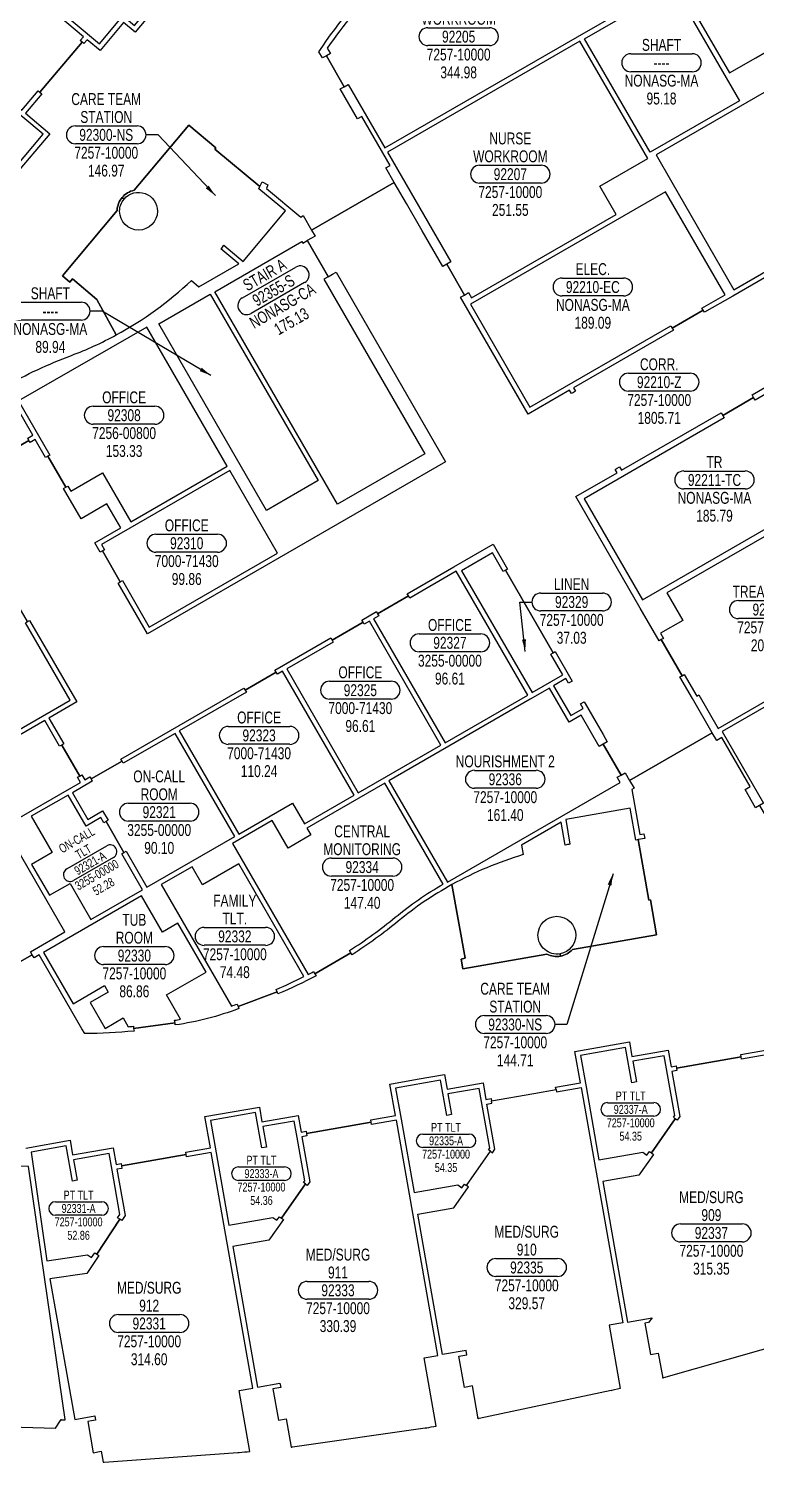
# Model space of a CAD drawing. Extents: x -1771 to 1587, y 4913 to 7321.
# Drawn here: x -1034 to -301, y 4913 to 6356 of the extents above; entities that cross this region are included whole.
import ezdxf
from ezdxf.enums import TextEntityAlignment as Align

# ---------------------------------------------------------------- set-up
doc = ezdxf.new("R2010")
doc.units = 0
doc.header["$LTSCALE"] = 48
doc.header["$MEASUREMENT"] = 0
doc.layers.get('0').update_dxf_attribs({"linetype": 'CONTINUOUS'})
for name, color, linetype in [('AREA', 3, 'CONTINUOUS'), ('AREA2', 1, 'CONTINUOUS'), ('COSTC', 6, 'CONTINUOUS'), ('PLINE2', 5, 'CONTINUOUS'), ('ROOMNA', 4, 'CONTINUOUS'), ('ROOMNO', 4, 'CONTINUOUS'), ('ROOMOV', 4, 'CONTINUOUS')]:
    doc.layers.add(name, color=color, linetype=linetype)
doc.dimstyles.get("Standard").update_dxf_attribs({"dimtxt": 0.18, "dimasz": 12, "dimexe": 0.18, "dimexo": 0.0625, "dimgap": 0.09, "dimtad": 0, "dimtih": 1, "dimtoh": 1, "dimdec": 4, "dimzin": 0, "dimtxsty": 'STANDARD', "dimcen": 0.09, "dimazin": 3, "dimtfac": 1, "dimtdec": 4, "dimtofl": 0, "dimtmove": 0, "dimatfit": 3, "dimtolj": 1, "dimtzin": 0})

# ---------------------------------------------------------------- blocks, each defined once
blk = doc.blocks.new('ROOM')
at = {"layer": 'ROOMOV'}
for p, q in [((-31, 9), (31, 9)), ((31, -9), (-31, -9))]:
    blk.add_line(p, q, dxfattribs=at)
for centre, start, end in [((-31, 0), 90, 270), ((31, 0), 270, 90)]:
    blk.add_arc(centre, 9.04, start, end, dxfattribs=at)
at = {"width": 0.75, "flags": 1}
for tag, p in [('FLFIN', (-60, -36)), ('ICRA', (60, -36)), ('FLCOND', (-60, -60)), ('FLTYPE', (-60, -48)), ('USER1', (60, -48)), ('USER2', (60, -60)), ('WLFIN', (-60, -72)), ('SITE', (-24, -72)), ('UCODE', (24, -72)), ('USER3', (60, -72)), ('WLTYPE', (-60, -84)), ('BLDG', (-24, -84)), ('UDESC', (24, -84)), ('USER4', (60, -84)), ('WLCOND', (-60, -96)), ('FLR', (-24, -96)), ('FCODE', (24, -96)), ('USER5', (60, -96)), ('CLFIN', (-60, -108)), ('COSTCD', (-24, -108)), ('FDESC', (24, -108)), ('USER6', (60, -108)), ('CLCOND', (-60, -132)), ('CLTYPE', (-60, -120)), ('DEPTD', (-24, -120)), ('RDES', (-24, -132)), ('CONTACT', (24, -132)), ('DIVISION', (24, -120)), ('USER7', (60, -120)), ('USER8', (60, -132)), ('CLHT', (-60, -144)), ('CHDATE', (-24, -144)), ('OCCUP', (24, -144)), ('BLOCK', (60, -144)), ('BASE', (-60, -156)), ('CBACK', (-24, -156)), ('PRCONTACT', (24, -156)), ('BLOCK2', (60, -156))]:
    blk.add_attdef(tag, text='', height=6, dxfattribs=at).set_placement(p, align=Align.MIDDLE_CENTER)
at = {"layer": 'AREA', "width": 0.75}
blk.add_attdef('AREA', text='', height=12, dxfattribs=at).set_placement((0, -36), align=Align.MIDDLE_CENTER)
at = {"layer": 'AREA2', "width": 0.75}
blk.add_attdef('AREA2', text='', height=12, dxfattribs=at).set_placement((0, -36), align=Align.MIDDLE_CENTER)
at = {"layer": 'COSTC', "width": 0.75}
blk.add_attdef('COSTC', text='', height=12, dxfattribs=at).set_placement((0, -18), align=Align.MIDDLE_CENTER)
at = {"layer": 'ROOMNA', "width": 0.75}
for tag, p in [('RMNAA', (0, 54)), ('RMNAB', (0, 36)), ('RMNAC', (0, 18))]:
    blk.add_attdef(tag, text='', height=12, dxfattribs=at).set_placement(p, align=Align.MIDDLE_CENTER)
at = {"layer": 'ROOMNO', "width": 0.75}
blk.add_attdef('RMNU', text='', height=12, dxfattribs=at).set_placement((0, 0), align=Align.MIDDLE_CENTER)

msp = doc.modelspace()

# ---------------------------------------------------------------- linework, layer by layer
at = {"layer": 'PLINE2', "color": 6}
for points in [[(-459, 6530.7), (-481.1, 6518), (-488.6, 6531), (-492.9, 6528.5), (-494.1, 6530.6), (-525.3, 6512.6), (-524.1, 6510.5), (-579.5, 6478.5, 0.001285), (-581.7, 6477.2), (-563.7, 6446.1), (-596.5, 6427), (-613.7, 6456.7, 0.089791), (-733.1, 6336.7), (-730, 6331.3), (-734, 6329), (-716, 6297.8), (-712, 6300.1), (-675.1, 6236.1), (-481.4, 6347.9), (-385.4, 6403.3)], [(-945.5, 6047.8, 0.06519), (-869.8, 6102.7), (-862.2, 6096.3), (-822.2, 6119.3), (-840.1, 6134.4, 0.003386), (-837.1, 6138.1), (-817.7, 6121.9), (-775, 6172.9), (-801.8, 6195), (-800.8, 6197.3), (-846.3, 6235), (-845.2, 6236.4), (-872.4, 6259.2), (-927.5, 6193.5, 0.166496), (-939.5, 6186.3), (-937.5, 6184.7, -0.698859), (-904, 6172.4, -1), (-942, 6172.4, -0.177261), (-937.5, 6184.7), (-939.5, 6186.3, 0.166496), (-944.5, 6173.3), (-999.6, 6107.5), (-992, 6101.1), (-989.4, 6104.2), (-964.9, 6083.6)], [(-44.7, 5697.3), (-45.9, 5699.4), (-0.3, 5725.8), (-3.3, 5731), (-1.2, 5732.2), (-19.2, 5763.4), (-21.3, 5762.2), (-28.8, 5775.2), (-120.4, 5722.3), (-142.2, 5760.1), (-335.7, 5648.4), (-294.1, 5576.3), (-298.1, 5574), (-274.1, 5532.5), (-270.1, 5534.8), (-264.9, 5525.7, 0.090757), (-99.6, 5569.9), (-115.8, 5597.9), (-65.2, 5627.1), (-91.7, 5673), (-82.3, 5678.4), (-81.1, 5676.3)], [(-675.2, 5596.5), (-753.7, 5551.2), (-749.7, 5544.3), (-772.6, 5531.1), (-788.6, 5558.8), (-828.4, 5535.8), (-752.2, 5403.9, 0.003035), (-746.9, 5406.7), (-745.7, 5404.6), (-709.4, 5425.8), (-710.6, 5428, 0.028742), (-664.7, 5461.4, -0.039793), (-616.5, 5494.9)], [(-535.9, 5524.5, 0.053716), (-607.7, 5494.3), (-594.5, 5420.1), (-598.4, 5419.4), (-596.7, 5409.5), (-512.1, 5424.4, 0.165787), (-498.4, 5422.3), (-498.8, 5424.7, -0.466308), (-521.1, 5443.4, -1), (-483.1, 5443.4, -0.36397), (-498.8, 5424.7), (-498.4, 5422.3, 0.165787), (-486.3, 5429), (-401.7, 5443.9), (-407.8, 5478.9), (-409.4, 5478.6), (-420.2, 5539.6), (-422.6, 5539.2), (-428.2, 5571.3), (-493.2, 5559.9), (-488.9, 5535, 0.00339), (-493.7, 5534.2), (-497.7, 5557.3), (-537.7, 5534.2), (-535.9, 5524.5)], [(-822.1, 5515.2), (-858.5, 5494.2), (-869, 5512.4), (-900.1, 5494.4), (-829.5, 5372.1, 0.003067), (-823.8, 5374), (-822.9, 5371.7), (-783.6, 5386.5), (-784.5, 5388.8, 0.01555), (-756.6, 5401.7)], [(-883.4, 5455.6), (-898.9, 5446.6), (-919.9, 5483), (-989.2, 5443), (-1018.7, 5426), (-988.9, 5374.4), (-957.3, 5392.7), (-953.5, 5386.1), (-971.7, 5375.6), (-956.7, 5349.6), (-938.5, 5360.1), (-933.4, 5351.2, 0.002608), (-928.2, 5351.7), (-927.9, 5349.3), (-886.3, 5355.3), (-886.7, 5357.7, 0.003036), (-880.8, 5358.9), (-894.9, 5383.3), (-854.9, 5406.3)], [(-663.6, 5257.2), (-688.6, 5252.8), (-689, 5255.2), (-754, 5243.7), (-753.6, 5241.3), (-758.7, 5240.4), (-750.7, 5195.1), (-753.2, 5191.5), (-755.1, 5192.9), (-779.2, 5158.5), (-777.2, 5157.1), (-791.8, 5136.2), (-828.1, 5129.8), (-803.2, 4988.2), (-780.7, 4992.2), (-779.9, 4988), (-787.8, 4986.6), (-782.2, 4955.1), (-774.4, 4956.5), (-769.3, 4928, 0.000053), (-768.7, 4928), (-768.8, 4928.2), (-768.2, 4928.3), (-768.2, 4928.3), (-634.6, 4947.2), (-634.6, 4947.2), (-633.9, 4947.3), (-633.8, 4947.1, 0.000058), (-633.2, 4947.2), (-633.2, 4947.4, 0.000878), (-623.6, 4949), (-635.7, 5017.8), (-621.8, 5020.2)], [(-849.8, 5224.5), (-874.7, 5220.1), (-875.1, 5222.5), (-940.1, 5211), (-939.7, 5208.6), (-944.8, 5207.7), (-936.6, 5161.1), (-939.9, 5156), (-941.9, 5157.4), (-965, 5122.3), (-963, 5121), (-974.9, 5102.8), (-974.9, 5102.9), (-1012.4, 5097.4), (-987.1, 4955.8), (-966.9, 4959.4), (-966.2, 4955.2), (-970.3, 4954.4), (-974, 4953.8), (-968.5, 4922.3), (-960.6, 4923.7), (-958.6, 4912.6), (-957.7, 4912.7), (-957.7, 4912.7), (-823, 4922.4), (-823, 4922.4), (-822.4, 4922.5), (-822.4, 4922.3, 0.000058), (-821.7, 4922.4), (-821.8, 4922.5, 0.000967), (-811, 4923.6), (-821.8, 4984.9), (-808, 4987.4)]]:
    msp.add_lwpolyline(points, format="xyb", close=True, dxfattribs=at)
for points in [[(-1057.7, 5996, -0.037179), (-990.5, 6027.2, 0.034173), (-945.5, 6047.8), (-964.9, 6083.6), (-989.4, 6104.2), (-992, 6101.1), (-999.6, 6107.5), (-944.5, 6173.3, -0.166496), (-939.5, 6186.3, -0.166496), (-927.5, 6193.5), (-872.4, 6259.2), (-845.2, 6236.4), (-846.3, 6235), (-800.8, 6197.3), (-798.7, 6201.9), (-792.8, 6198.9), (-794.4, 6195.2), (-759.7, 6166.5), (-757.2, 6168), (-748.8, 6153.4), (-665.7, 6201.4), (-674.1, 6216), (-669.7, 6218.5), (-698.2, 6267.9), (-702.6, 6265.3), (-720, 6295.5), (-716, 6297.8), (-734, 6329), (-738, 6326.7), (-741.6, 6332.9, -0.115525), (-582, 6482.7)], [(-298.1, 5574), (-302.1, 5571.7), (-312.7, 5590.1), (-307.5, 5593.1), (-336, 5642.4), (-341.2, 5639.4), (-345.7, 5647.2), (-428.9, 5599.2), (-424.4, 5591.4), (-426.6, 5590.1), (-418.6, 5544.8), (-414.6, 5545.5), (-413.7, 5540.6), (-420.2, 5539.6), (-409.4, 5478.6), (-407.8, 5478.9), (-401.7, 5443.9), (-486.3, 5429, -0.165787), (-498.4, 5422.3, -0.165787), (-512.1, 5424.4), (-596.7, 5409.5), (-598.4, 5419.4), (-594.5, 5420.1), (-607.7, 5494.3, 0.044974), (-661.7, 5457.6, -0.028849), (-708.2, 5423.7), (-709.4, 5425.8), (-745.7, 5404.6), (-744.4, 5402.5, -0.021262), (-782.7, 5384.2), (-783.6, 5386.5), (-822.9, 5371.7), (-822.1, 5369.5, -0.054383), (-886, 5353), (-886.3, 5355.3), (-927.9, 5349.3), (-927.5, 5346.9, -0.024878), (-977.1, 5344.3), (-979.9, 5349.2), (-1022.9, 5423.5), (-1028.1, 5420.5), (-1029.9, 5423.7), (-1061.1, 5405.7)], [(-291.4, 5322.8), (-316.3, 5318.4), (-316.7, 5320.8), (-381.7, 5309.4), (-381.3, 5307), (-386.4, 5306.1), (-378.4, 5260.7), (-380.9, 5257.2), (-382.9, 5258.6), (-406.9, 5224.1), (-404.9, 5222.7), (-419.5, 5201.8), (-455.8, 5195.4), (-430.9, 5053.9), (-406.3, 5058.2), (-409.8, 5053.3), (-413.5, 5052.6), (-407.9, 5021.1), (-400, 5022.5), (-395.6, 4997.5), (-395.6, 4997.5, 0.00005), (-395.1, 4997.7), (-395.1, 4997.8), (-394.5, 4998), (-264.7, 5034.9)]]:
    msp.add_lwpolyline(points, format="xyb", dxfattribs=at)
for points in [[(-979.5, 6463.3), (-1008.3, 6429.1), (-1013.4, 6428.6), (-1013, 6424.3), (-1015.4, 6424.1), (-1011.7, 6382.2), (-1009.3, 6382.4), (-1009.1, 6380.2), (-962.3, 6340.9), (-941.7, 6365.4), (-957.8, 6378.9), (-954.7, 6382.7), (-927.1, 6359.5), (-897.7, 6394.6), (-907.8, 6403.1), (-907.8, 6403.1)], [(-474.2, 6346), (-384.3, 6398), (-318.3, 6283.7), (-408.3, 6231.8)], [(-479, 6343.7), (-672.6, 6231.9), (-608.9, 6121.5), (-612.9, 6119.2), (-594.9, 6088), (-590.9, 6090.4), (-587.9, 6085.2), (-442.4, 6169.1), (-458.9, 6197.7), (-410.7, 6225.5)], [(-132.9, 6203.7), (-127.7, 6206.7), (-206, 6342.4), (-284.6, 6297), (-284.7, 6297.1), (-402.3, 6229.2), (-386.3, 6201.5), (-323.9, 6093.4), (-174.4, 6179.7), (-173.2, 6177.6), (-131.7, 6201.6)], [(-1101, 6318.6), (-1129.7, 6284.4), (-1134.8, 6283.9), (-1134.4, 6279.5), (-1136.8, 6279.3), (-1133.2, 6237.5), (-1130.8, 6237.7), (-1130.6, 6235.4), (-1096.8, 6207.1), (-1083.8, 6196.2), (-1063.2, 6220.7), (-1079.3, 6234.2), (-1076.2, 6237.9), (-1048.6, 6214.8), (-1019.1, 6249.9)], [(-392.8, 6192), (-589.1, 6078.7), (-529.2, 5975), (-387.3, 6056.9), (-386, 6054.8), (-354.9, 6072.8), (-356.1, 6074.9), (-332.9, 6088.3)], [(-846.3, 6091.4), (-758.6, 6142), (-757.6, 6140.3), (-753.2, 6142.8), (-732.2, 6106.4), (-736.6, 6103.9), (-635.1, 5928.1), (-722.8, 5877.5)], [(-902.5, 6058.9), (-850.8, 6088.8), (-742.4, 5901.1), (-794.2, 5871.2)], [(-914.8, 6055.8), (-1043.7, 5981.4), (-1012.2, 5926.9), (-1014.3, 5925.7), (-996.3, 5894.5), (-994.2, 5895.7), (-991.2, 5890.4), (-959.1, 5909), (-930.6, 5859.7), (-833.8, 5915.6)], [(-219.5, 5894.4), (-278.3, 5996.2), (-302.5, 5982.2), (-304.1, 5984.8), (-335.2, 5966.8), (-333.7, 5964.2), (-474.7, 5882.8), (-415.9, 5781)], [(-831.3, 5911.3), (-960.2, 5836.8), (-957.2, 5831.6), (-959.4, 5830.4), (-941.4, 5799.3), (-939.2, 5800.5), (-912.2, 5753.7), (-783.3, 5828.1)], [(-185.6, 5835.4), (-200.6, 5861.4), (-250.9, 5832.4), (-266.8, 5860), (-391.4, 5788.1), (-375.4, 5760.4), (-397.9, 5747.4), (-394.9, 5742.2), (-397, 5741), (-376, 5704.6), (-373.9, 5705.8), (-361.4, 5684.2), (-359.4, 5685.4), (-339.9, 5651.6), (-144.6, 5764.3)], [(-553.8, 5810.8), (-556, 5809.6), (-566.8, 5828.3), (-597.9, 5810.3), (-527.1, 5687.7), (-496, 5705.7), (-508, 5726.4), (-505.8, 5727.7)], [(-603.4, 5809.9), (-650.1, 5782.9), (-651.3, 5785), (-682.5, 5767), (-681.3, 5764.9), (-686.5, 5761.9), (-614.5, 5637.2), (-531.4, 5685.2)], [(-1036.8, 5758), (-1034.7, 5759.2), (-1052.7, 5790.4), (-1054.8, 5789.2), (-1057.8, 5794.4), (-1158.5, 5736.2), (-1092.5, 5621.9), (-991.8, 5680)], [(-690.7, 5759.5), (-695.9, 5756.5), (-697.1, 5758.6), (-728.3, 5740.6), (-727.1, 5738.5), (-773.9, 5711.5), (-701.9, 5586.8), (-618.7, 5634.8)], [(-778.1, 5709.1), (-783.3, 5706.1), (-784.5, 5708.2), (-815.7, 5690.2), (-814.4, 5688.1), (-882, 5649.1), (-822, 5545.1), (-768.1, 5576.2), (-756.1, 5555.5), (-706.1, 5584.4)], [(-455.4, 5635.9), (-459.4, 5633.5), (-477.5, 5664.9), (-489.8, 5657.8), (-509.6, 5692.1), (-528.9, 5681), (-671, 5599), (-612.1, 5496.9), (-438.4, 5597.2), (-441.4, 5602.4), (-437.4, 5604.7)], [(-886.2, 5646.6), (-938.3, 5616.5), (-939.5, 5618.7), (-970.7, 5600.7), (-969.5, 5598.5), (-989.6, 5586.9), (-974, 5559.9), (-959.1, 5568.5), (-953.6, 5559.1), (-955.7, 5557.8), (-937.7, 5526.7), (-935.6, 5527.9), (-914.7, 5491.6), (-826.2, 5542.7)], [(-939.8, 5525.4), (-937.7, 5526.7), (-955.7, 5557.8), (-957.8, 5556.6), (-960.8, 5561.8), (-975.8, 5553.2), (-993.9, 5584.5), (-1030.9, 5563.1), (-1009.9, 5526.7), (-1030.7, 5514.7), (-1012.7, 5483.6), (-991.9, 5495.6), (-970.9, 5459.2), (-918.9, 5489.2)], [(-394.1, 5321.9), (-425.6, 5316.4), (-422, 5295.7), (-426.8, 5294.9), (-433, 5330.3), (-478.2, 5322.4), (-472.7, 5290.8), (-459.7, 5217.1), (-415.6, 5224.9), (-411.4, 5221.9), (-408.9, 5225.5), (-406.9, 5224.1), (-382.9, 5258.6), (-384.9, 5260), (-383.5, 5261.9)], [(-569, 5225.8), (-571, 5227.2), (-569.7, 5229.1), (-580.3, 5289.1), (-611.8, 5283.6), (-608.1, 5262.9), (-612.9, 5262), (-619.2, 5297.5), (-664.4, 5289.5), (-658.8, 5258), (-645.8, 5184.3), (-601.8, 5192.1), (-597.6, 5189.1), (-595.1, 5192.7), (-593.1, 5191.3)], [(-572.5, 5273.2), (-567.4, 5274.1), (-567.8, 5276.5), (-525.4, 5284), (-502.9, 5288), (-502.5, 5285.6), (-477.5, 5290), (-435.7, 5053), (-449.5, 5050.6), (-438.3, 4987), (-446.8, 4985), (-446.8, 4984.8), (-447.4, 4984.7), (-447.5, 4984.9), (-580.1, 4956.8), (-580.9, 4956.6), (-580.8, 4956.5), (-581.3, 4956.4), (-587.1, 4989.5), (-595, 4988.1), (-600.6, 5019.6), (-592.7, 5021), (-593.4, 5025.2), (-617, 5021.1), (-642, 5162.6), (-605.7, 5169), (-591.1, 5189.9), (-593.1, 5191.3), (-569, 5225.8), (-567, 5224.4), (-564.5, 5227.9)], [(-763.5, 5239.6), (-766.4, 5256.3), (-797.9, 5250.8), (-794.3, 5230.1), (-799.1, 5229.2), (-805.3, 5264.7), (-850.5, 5256.7), (-832, 5151.5), (-787.9, 5159.2), (-783.7, 5156.3), (-781.2, 5159.9), (-779.2, 5158.5), (-755.1, 5192.9), (-757.1, 5194.3), (-755.8, 5196.2)], [(-949.6, 5206.9), (-952.5, 5223.6), (-988.5, 5217.3), (-984.8, 5196.6), (-989.6, 5195.8), (-995.9, 5231.2), (-1031, 5225), (-1015.1, 5115.4), (-974.3, 5121.4), (-974.3, 5121.4), (-970.3, 5118.7), (-967.1, 5123.6), (-965, 5122.3), (-941.9, 5157.4), (-944, 5158.7), (-941.7, 5162.1), (-949.6, 5206.9)], [(-1017.2, 5096.7), (-1033.8, 5210.6), (-1075.3, 5211.8), (-1075.2, 5214.2), (-1117.2, 5215.4), (-1117.2, 5212.9), (-1123.7, 5213.1), (-1130.6, 5180.3), (-1176.1, 4960.8), (-1172.4, 4960.7), (-1172.4, 4960.8), (-1172.1, 4960.8), (-1171.6, 4959.9), (-1167.1, 4951.7), (-1006.4, 4946.9), (-1001.5, 4954.7), (-1000.9, 4955.6), (-1000.8, 4955.6), (-1000.5, 4955.6), (-1000.5, 4955.5), (-996.9, 4955.4), (-996.9, 4955.7)]]:
    msp.add_lwpolyline(points, close=True, dxfattribs=at)
for points in [[(-285.3, 6454), (-319.9, 6434), (-320.6, 6435.2), (-379.9, 6400.9), (-328.3, 6311.6), (-301.9, 6326.9), (-291.6, 6332.8)], [(-1224.8, 6428.9), (-1040.5, 6274.2), (-1024.1, 6293.7), (-1022.2, 6292.2), (-979.8, 6342.7), (-981.7, 6344.3), (-978.5, 6348.1), (-1013.8, 6377.8)], [(-893.9, 6391.5), (-926.5, 6352.7), (-938, 6362.3), (-961.7, 6334.1), (-974.7, 6345), (-977.9, 6341.2), (-979.8, 6342.7), (-1022.2, 6292.2), (-1020.4, 6290.6), (-1036.7, 6271.1), (-1012.2, 6250.5), (-1048, 6207.9)], [(-172, 6175.4), (-325.1, 6087), (-353.6, 6070.6), (-354.9, 6072.8), (-386, 6054.8), (-384.8, 6052.6), (-485.2, 5994.6), (-483.2, 5991.1), (-485.3, 5989.9), (-487.5, 5988.7), (-489.5, 5992.2), (-531, 5968.2), (-598.9, 6085.7), (-594.9, 6088), (-612.9, 6119.2), (-616.9, 6116.9), (-637.5, 6152.6), (-653.5, 6180.3), (-665.7, 6201.4), (-748.8, 6153.4), (-745.3, 6147.4), (-748.9, 6145.3), (-753.2, 6142.8), (-732.2, 6106.4), (-727.9, 6108.9), (-724.3, 6111), (-614.2, 5920.2), (-914, 5747), (-943.5, 5798), (-941.4, 5799.3), (-959.4, 5830.4), (-961.5, 5829.2), (-966.9, 5838.6), (-940.9, 5853.6), (-954.9, 5877.8), (-980.8, 5862.8), (-998.5, 5893.3), (-996.3, 5894.5), (-1014.3, 5925.7), (-1016.5, 5924.5), (-1026.9, 5942.6), (-1032.1, 5939.6), (-1033.3, 5941.7), (-1069.7, 5920.7)], [(-1069.7, 5920.7), (-1033.3, 5941.7), (-1034.5, 5943.8), (-1029.3, 5946.8), (-1055.3, 5991.8)], [(-1034.7, 5759.2), (-1032.6, 5760.4), (-985.2, 5678.3), (-1013.1, 5662.1), (-998.1, 5636.1), (-1000.2, 5634.9), (-982.2, 5603.7), (-980.1, 5605), (-977.1, 5599.8), (-971.9, 5602.8), (-970.7, 5600.7), (-939.5, 5618.7), (-940.8, 5620.8), (-816.9, 5692.3), (-815.7, 5690.2), (-784.5, 5708.2), (-785.7, 5710.3), (-729.5, 5742.7), (-728.3, 5740.6), (-697.1, 5758.6), (-698.3, 5760.7), (-683.7, 5769.2), (-682.5, 5767), (-651.3, 5785), (-652.6, 5787.2), (-605.8, 5814.2), (-566.2, 5837), (-551.7, 5812), (-553.8, 5810.8), (-505.8, 5727.7), (-503.7, 5728.9), (-486.6, 5699.2), (-490.3, 5697.1), (-493, 5701.8), (-505.4, 5694.6), (-488, 5664.5), (-475.6, 5671.7), (-478.3, 5676.3), (-474.6, 5678.4), (-473.6, 5676.7), (-462.6, 5657.7), (-455.6, 5645.6), (-451.4, 5638.2), (-455.4, 5635.9), (-437.4, 5604.7), (-433.4, 5607), (-428.9, 5599.2), (-345.7, 5647.2), (-365.7, 5681.7), (-378.2, 5703.4), (-376, 5704.6), (-397, 5741), (-399.2, 5739.8), (-418.2, 5772.7), (-483, 5885), (-441.5, 5909), (-443.5, 5912.5), (-441.3, 5913.7), (-439.2, 5914.9), (-437.2, 5911.5), (-336.8, 5969.5), (-335.2, 5966.8), (-304.1, 5984.8), (-305.6, 5987.5), (-276, 6004.5)], [(-1061.1, 5405.7), (-1029.9, 5423.7), (-1031.7, 5426.8), (-997.1, 5446.8), (-1058.3, 5552.9), (-981.3, 5597.3), (-984.3, 5602.5), (-982.2, 5603.7), (-1000.2, 5634.9), (-1002.4, 5633.7), (-1017.3, 5659.7), (-1090.1, 5617.7)], [(-1036.5, 5229), (-991.9, 5236.9), (-989.3, 5222.1), (-948.6, 5229.3), (-945.6, 5212.5), (-940.5, 5213.4), (-940.1, 5211), (-875.1, 5222.5), (-875.5, 5224.9), (-850.6, 5229.3), (-856.2, 5260.7), (-801.4, 5270.3), (-798.8, 5255.6), (-762.5, 5262), (-759.5, 5245.2), (-754.4, 5246.1), (-754, 5243.7), (-689, 5255.2), (-689.4, 5257.6), (-664.5, 5262), (-670, 5293.5), (-642.6, 5298.3), (-615.2, 5303.1), (-612.6, 5288.4), (-576.3, 5294.8), (-573.4, 5278), (-568.3, 5278.9), (-567.8, 5276.5), (-525.4, 5284), (-502.9, 5288), (-503.3, 5290.4), (-478.3, 5294.8), (-483.9, 5326.3), (-429.1, 5336), (-426.5, 5321.2), (-390.2, 5327.6), (-387.2, 5310.9), (-382.1, 5311.8), (-381.7, 5309.4), (-316.7, 5320.8), (-317.1, 5323.2), (-292.3, 5327.6)]]:
    msp.add_lwpolyline(points, dxfattribs=at)

# ---------------------------------------------------------------- block references
at = {"layer": 'ROOMNO'}
ref = msp.add_blockref('ROOM', (-600.9, 6348.2), dxfattribs=at)
ref.add_attrib('RMNU', '92205', dxfattribs={"height": 12, "width": 0.75}).set_placement((-600.9, 6348.2), align=Align.MIDDLE_CENTER)
ref.add_attrib('RMNAB', 'PROVIDER', dxfattribs={"layer": 'ROOMNA', "height": 12, "width": 0.75}).set_placement((-600.9, 6384.2), align=Align.MIDDLE_CENTER)
ref.add_attrib('RMNAC', 'WORKROOM', dxfattribs={"layer": 'ROOMNA', "height": 12, "width": 0.75}).set_placement((-600.9, 6366.2), align=Align.MIDDLE_CENTER)
ref.add_attrib('COSTC', '7257-10000', dxfattribs={"layer": 'COSTC', "height": 12, "width": 0.75}).set_placement((-600.9, 6330.2), align=Align.MIDDLE_CENTER)
ref.add_attrib('AREA2', '344.98', dxfattribs={"layer": 'AREA2', "height": 12, "width": 0.75}).set_placement((-600.9, 6312.2), align=Align.MIDDLE_CENTER)
ref = msp.add_blockref('ROOM', (-396.8, 6321.9), dxfattribs=at)
ref.add_attrib('RMNU', '----', dxfattribs={"height": 12, "width": 0.75}).set_placement((-396.8, 6321.9), align=Align.MIDDLE_CENTER)
ref.add_attrib('RMNAC', 'SHAFT', dxfattribs={"layer": 'ROOMNA', "height": 12, "width": 0.75}).set_placement((-396.8, 6339.9), align=Align.MIDDLE_CENTER)
ref.add_attrib('COSTC', 'NONASG-MA', dxfattribs={"layer": 'COSTC', "height": 12, "width": 0.75}).set_placement((-396.8, 6303.9), align=Align.MIDDLE_CENTER)
ref.add_attrib('AREA2', '95.18', dxfattribs={"layer": 'AREA2', "height": 12, "width": 0.75}).set_placement((-396.8, 6285.9), align=Align.MIDDLE_CENTER)
ref = msp.add_blockref('ROOM', (-955.5, 6249.3), dxfattribs=at)
ref.add_attrib('RMNU', '92300-NS', dxfattribs={"height": 12, "width": 0.75}).set_placement((-955.5, 6249.3), align=Align.MIDDLE_CENTER)
ref.add_attrib('RMNAB', 'CARE TEAM', dxfattribs={"layer": 'ROOMNA', "height": 12, "width": 0.75}).set_placement((-955.5, 6285.3), align=Align.MIDDLE_CENTER)
ref.add_attrib('RMNAC', 'STATION', dxfattribs={"layer": 'ROOMNA', "height": 12, "width": 0.75}).set_placement((-955.5, 6267.3), align=Align.MIDDLE_CENTER)
ref.add_attrib('COSTC', '7257-10000', dxfattribs={"layer": 'COSTC', "height": 12, "width": 0.75}).set_placement((-955.5, 6231.3), align=Align.MIDDLE_CENTER)
ref.add_attrib('AREA2', '146.97', dxfattribs={"layer": 'AREA2', "height": 12, "width": 0.75}).set_placement((-955.5, 6213.3), align=Align.MIDDLE_CENTER)
ref = msp.add_blockref('ROOM', (-548.9, 6209.7), dxfattribs=at)
ref.add_attrib('RMNU', '92207', dxfattribs={"height": 12, "width": 0.75}).set_placement((-548.9, 6209.7), align=Align.MIDDLE_CENTER)
ref.add_attrib('RMNAB', 'NURSE', dxfattribs={"layer": 'ROOMNA', "height": 12, "width": 0.75}).set_placement((-548.9, 6245.7), align=Align.MIDDLE_CENTER)
ref.add_attrib('RMNAC', 'WORKROOM', dxfattribs={"layer": 'ROOMNA', "height": 12, "width": 0.75}).set_placement((-548.9, 6227.7), align=Align.MIDDLE_CENTER)
ref.add_attrib('COSTC', '7257-10000', dxfattribs={"layer": 'COSTC', "height": 12, "width": 0.75}).set_placement((-548.9, 6191.7), align=Align.MIDDLE_CENTER)
ref.add_attrib('AREA2', '251.55', dxfattribs={"layer": 'AREA2', "height": 12, "width": 0.75}).set_placement((-548.9, 6173.7), align=Align.MIDDLE_CENTER)
ref = msp.add_blockref('ROOM', (-787.2, 6092.8), dxfattribs=dict(at, rotation=30))
ref.add_attrib('RMNU', '92355-S', dxfattribs={"height": 12, "rotation": 30, "width": 0.75}).set_placement((-787.2, 6092.8), align=Align.MIDDLE_CENTER)
ref.add_attrib('RMNAC', 'STAIR A', dxfattribs={"layer": 'ROOMNA', "height": 12, "rotation": 30, "width": 0.75}).set_placement((-796.2, 6108.4), align=Align.MIDDLE_CENTER)
ref.add_attrib('COSTC', 'NONASG-CA', dxfattribs={"layer": 'COSTC', "height": 12, "rotation": 30, "width": 0.75}).set_placement((-778.2, 6077.2), align=Align.MIDDLE_CENTER)
ref.add_attrib('AREA2', '175.13', dxfattribs={"layer": 'AREA2', "height": 12, "rotation": 30, "width": 0.75}).set_placement((-769.2, 6061.6), align=Align.MIDDLE_CENTER)
ref = msp.add_blockref('ROOM', (-465.9, 6096.1), dxfattribs=at)
ref.add_attrib('RMNU', '92210-EC', dxfattribs={"height": 12, "width": 0.75}).set_placement((-465.9, 6096.1), align=Align.MIDDLE_CENTER)
ref.add_attrib('RMNAC', 'ELEC.', dxfattribs={"layer": 'ROOMNA', "height": 12, "width": 0.75}).set_placement((-465.9, 6114.1), align=Align.MIDDLE_CENTER)
ref.add_attrib('COSTC', 'NONASG-MA', dxfattribs={"layer": 'COSTC', "height": 12, "width": 0.75}).set_placement((-465.9, 6078.1), align=Align.MIDDLE_CENTER)
ref.add_attrib('AREA2', '189.09', dxfattribs={"layer": 'AREA2', "height": 12, "width": 0.75}).set_placement((-465.9, 6060.1), align=Align.MIDDLE_CENTER)
ref = msp.add_blockref('ROOM', (-1011.7, 6071.8), dxfattribs=at)
ref.add_attrib('RMNU', '----', dxfattribs={"height": 12, "width": 0.75}).set_placement((-1011.7, 6071.8), align=Align.MIDDLE_CENTER)
ref.add_attrib('RMNAC', 'SHAFT', dxfattribs={"layer": 'ROOMNA', "height": 12, "width": 0.75}).set_placement((-1011.7, 6089.8), align=Align.MIDDLE_CENTER)
ref.add_attrib('COSTC', 'NONASG-MA', dxfattribs={"layer": 'COSTC', "height": 12, "width": 0.75}).set_placement((-1011.7, 6053.8), align=Align.MIDDLE_CENTER)
ref.add_attrib('AREA2', '89.94', dxfattribs={"layer": 'AREA2', "height": 12, "width": 0.75}).set_placement((-1011.7, 6035.8), align=Align.MIDDLE_CENTER)
ref = msp.add_blockref('ROOM', (-399.1, 6000.3), dxfattribs=at)
ref.add_attrib('RMNU', '92210-Z', dxfattribs={"height": 12, "width": 0.75}).set_placement((-399.1, 6000.3), align=Align.MIDDLE_CENTER)
ref.add_attrib('RMNAC', 'CORR.', dxfattribs={"layer": 'ROOMNA', "height": 12, "width": 0.75}).set_placement((-399.1, 6018.3), align=Align.MIDDLE_CENTER)
ref.add_attrib('COSTC', '7257-10000', dxfattribs={"layer": 'COSTC', "height": 12, "width": 0.75}).set_placement((-399.1, 5982.3), align=Align.MIDDLE_CENTER)
ref.add_attrib('AREA2', '1805.71', dxfattribs={"layer": 'AREA2', "height": 12, "width": 0.75}).set_placement((-399.1, 5964.3), align=Align.MIDDLE_CENTER)
ref = msp.add_blockref('ROOM', (-937.5, 5967), dxfattribs=at)
ref.add_attrib('RMNU', '92308', dxfattribs={"height": 12, "width": 0.75}).set_placement((-937.5, 5967), align=Align.MIDDLE_CENTER)
ref.add_attrib('RMNAC', 'OFFICE', dxfattribs={"layer": 'ROOMNA', "height": 12, "width": 0.75}).set_placement((-937.5, 5985), align=Align.MIDDLE_CENTER)
ref.add_attrib('COSTC', '7256-00800', dxfattribs={"layer": 'COSTC', "height": 12, "width": 0.75}).set_placement((-937.5, 5949), align=Align.MIDDLE_CENTER)
ref.add_attrib('AREA2', '153.33', dxfattribs={"layer": 'AREA2', "height": 12, "width": 0.75}).set_placement((-937.5, 5931), align=Align.MIDDLE_CENTER)
ref = msp.add_blockref('ROOM', (-343.5, 5901.8), dxfattribs=at)
ref.add_attrib('RMNU', '92211-TC', dxfattribs={"height": 12, "width": 0.75}).set_placement((-343.5, 5901.8), align=Align.MIDDLE_CENTER)
ref.add_attrib('RMNAC', 'TR', dxfattribs={"layer": 'ROOMNA', "height": 12, "width": 0.75}).set_placement((-343.5, 5919.8), align=Align.MIDDLE_CENTER)
ref.add_attrib('COSTC', 'NONASG-MA', dxfattribs={"layer": 'COSTC', "height": 12, "width": 0.75}).set_placement((-343.5, 5883.8), align=Align.MIDDLE_CENTER)
ref.add_attrib('AREA2', '185.79', dxfattribs={"layer": 'AREA2', "height": 12, "width": 0.75}).set_placement((-343.5, 5865.8), align=Align.MIDDLE_CENTER)
ref = msp.add_blockref('ROOM', (-874.5, 5838.1), dxfattribs=at)
ref.add_attrib('RMNU', '92310', dxfattribs={"height": 12, "width": 0.75}).set_placement((-874.5, 5838.1), align=Align.MIDDLE_CENTER)
ref.add_attrib('RMNAC', 'OFFICE', dxfattribs={"layer": 'ROOMNA', "height": 12, "width": 0.75}).set_placement((-874.5, 5856.1), align=Align.MIDDLE_CENTER)
ref.add_attrib('COSTC', '7000-71430', dxfattribs={"layer": 'COSTC', "height": 12, "width": 0.75}).set_placement((-874.5, 5820.1), align=Align.MIDDLE_CENTER)
ref.add_attrib('AREA2', '99.86', dxfattribs={"layer": 'AREA2', "height": 12, "width": 0.75}).set_placement((-874.5, 5802.1), align=Align.MIDDLE_CENTER)
ref = msp.add_blockref('ROOM', (-487.2, 5778.9), dxfattribs=at)
ref.add_attrib('RMNU', '92329', dxfattribs={"height": 12, "width": 0.75}).set_placement((-487.2, 5778.9), align=Align.MIDDLE_CENTER)
ref.add_attrib('RMNAC', 'LINEN', dxfattribs={"layer": 'ROOMNA', "height": 12, "width": 0.75}).set_placement((-487.2, 5796.9), align=Align.MIDDLE_CENTER)
ref.add_attrib('COSTC', '7257-10000', dxfattribs={"layer": 'COSTC', "height": 12, "width": 0.75}).set_placement((-487.2, 5760.9), align=Align.MIDDLE_CENTER)
ref.add_attrib('AREA2', '37.03', dxfattribs={"layer": 'AREA2', "height": 12, "width": 0.75}).set_placement((-487.2, 5742.9), align=Align.MIDDLE_CENTER)
ref = msp.add_blockref('ROOM', (-288.5, 5771.3), dxfattribs=at)
ref.add_attrib('RMNU', '92220', dxfattribs={"height": 12, "width": 0.75}).set_placement((-288.5, 5771.3), align=Align.MIDDLE_CENTER)
ref.add_attrib('RMNAC', 'TREATMENT', dxfattribs={"layer": 'ROOMNA', "height": 12, "width": 0.75}).set_placement((-288.5, 5789.3), align=Align.MIDDLE_CENTER)
ref.add_attrib('COSTC', '7257-10000', dxfattribs={"layer": 'COSTC', "height": 12, "width": 0.75}).set_placement((-288.5, 5753.3), align=Align.MIDDLE_CENTER)
ref.add_attrib('AREA2', '209.30', dxfattribs={"layer": 'AREA2', "height": 12, "width": 0.75}).set_placement((-288.5, 5735.3), align=Align.MIDDLE_CENTER)
ref = msp.add_blockref('ROOM', (-609.7, 5737.8), dxfattribs=at)
ref.add_attrib('RMNU', '92327', dxfattribs={"height": 12, "width": 0.75}).set_placement((-609.7, 5737.8), align=Align.MIDDLE_CENTER)
ref.add_attrib('RMNAC', 'OFFICE', dxfattribs={"layer": 'ROOMNA', "height": 12, "width": 0.75}).set_placement((-609.7, 5755.8), align=Align.MIDDLE_CENTER)
ref.add_attrib('COSTC', '3255-00000', dxfattribs={"layer": 'COSTC', "height": 12, "width": 0.75}).set_placement((-609.7, 5719.8), align=Align.MIDDLE_CENTER)
ref.add_attrib('AREA2', '96.61', dxfattribs={"layer": 'AREA2', "height": 12, "width": 0.75}).set_placement((-609.7, 5701.8), align=Align.MIDDLE_CENTER)
ref = msp.add_blockref('ROOM', (-699.8, 5690.1), dxfattribs=at)
ref.add_attrib('RMNU', '92325', dxfattribs={"height": 12, "width": 0.75}).set_placement((-699.8, 5690.1), align=Align.MIDDLE_CENTER)
ref.add_attrib('RMNAC', 'OFFICE', dxfattribs={"layer": 'ROOMNA', "height": 12, "width": 0.75}).set_placement((-699.8, 5708.1), align=Align.MIDDLE_CENTER)
ref.add_attrib('COSTC', '7000-71430', dxfattribs={"layer": 'COSTC', "height": 12, "width": 0.75}).set_placement((-699.8, 5672.1), align=Align.MIDDLE_CENTER)
ref.add_attrib('AREA2', '96.61', dxfattribs={"layer": 'AREA2', "height": 12, "width": 0.75}).set_placement((-699.8, 5654.1), align=Align.MIDDLE_CENTER)
ref = msp.add_blockref('ROOM', (-801.7, 5644.6), dxfattribs=at)
ref.add_attrib('RMNU', '92323', dxfattribs={"height": 12, "width": 0.75}).set_placement((-801.7, 5644.6), align=Align.MIDDLE_CENTER)
ref.add_attrib('RMNAC', 'OFFICE', dxfattribs={"layer": 'ROOMNA', "height": 12, "width": 0.75}).set_placement((-801.7, 5662.6), align=Align.MIDDLE_CENTER)
ref.add_attrib('COSTC', '7000-71430', dxfattribs={"layer": 'COSTC', "height": 12, "width": 0.75}).set_placement((-801.7, 5626.6), align=Align.MIDDLE_CENTER)
ref.add_attrib('AREA2', '110.24', dxfattribs={"layer": 'AREA2', "height": 12, "width": 0.75}).set_placement((-801.7, 5608.6), align=Align.MIDDLE_CENTER)
ref = msp.add_blockref('ROOM', (-554, 5600.4), dxfattribs=at)
ref.add_attrib('RMNU', '92336', dxfattribs={"height": 12, "width": 0.75}).set_placement((-554, 5600.4), align=Align.MIDDLE_CENTER)
ref.add_attrib('RMNAC', 'NOURISHMENT 2', dxfattribs={"layer": 'ROOMNA', "height": 12, "width": 0.75}).set_placement((-554, 5618.4), align=Align.MIDDLE_CENTER)
ref.add_attrib('COSTC', '7257-10000', dxfattribs={"layer": 'COSTC', "height": 12, "width": 0.75}).set_placement((-554, 5582.4), align=Align.MIDDLE_CENTER)
ref.add_attrib('AREA2', '161.40', dxfattribs={"layer": 'AREA2', "height": 12, "width": 0.75}).set_placement((-554, 5564.4), align=Align.MIDDLE_CENTER)
ref = msp.add_blockref('ROOM', (-902.2, 5567.3), dxfattribs=at)
ref.add_attrib('RMNU', '92321', dxfattribs={"height": 12, "width": 0.75}).set_placement((-902.2, 5567.3), align=Align.MIDDLE_CENTER)
ref.add_attrib('RMNAB', 'ON-CALL', dxfattribs={"layer": 'ROOMNA', "height": 12, "width": 0.75}).set_placement((-902.2, 5603.3), align=Align.MIDDLE_CENTER)
ref.add_attrib('RMNAC', 'ROOM', dxfattribs={"layer": 'ROOMNA', "height": 12, "width": 0.75}).set_placement((-902.2, 5585.3), align=Align.MIDDLE_CENTER)
ref.add_attrib('COSTC', '3255-00000', dxfattribs={"layer": 'COSTC', "height": 12, "width": 0.75}).set_placement((-902.2, 5549.3), align=Align.MIDDLE_CENTER)
ref.add_attrib('AREA2', '90.10', dxfattribs={"layer": 'AREA2', "height": 12, "width": 0.75}).set_placement((-902.2, 5531.3), align=Align.MIDDLE_CENTER)
ref = msp.add_blockref('ROOM', (-971.7, 5515.9), dxfattribs=dict(at, xscale=0.75, yscale=0.75, zscale=0.75, rotation=30))
ref.add_attrib('RMNU', '92321-A', dxfattribs={"height": 9, "rotation": 30, "width": 0.75}).set_placement((-971.7, 5515.9), align=Align.MIDDLE_CENTER)
ref.add_attrib('RMNAB', 'ON-CALL', dxfattribs={"layer": 'ROOMNA', "height": 9, "rotation": 30, "width": 0.75}).set_placement((-985.2, 5539.3), align=Align.MIDDLE_CENTER)
ref.add_attrib('RMNAC', 'TLT', dxfattribs={"layer": 'ROOMNA', "height": 9, "rotation": 30, "width": 0.75}).set_placement((-978.5, 5527.6), align=Align.MIDDLE_CENTER)
ref.add_attrib('COSTC', '3255-00000', dxfattribs={"layer": 'COSTC', "height": 9, "rotation": 30, "width": 0.75}).set_placement((-965, 5504.2), align=Align.MIDDLE_CENTER)
ref.add_attrib('AREA2', '52.28', dxfattribs={"layer": 'AREA2', "height": 9, "rotation": 30, "width": 0.75}).set_placement((-958.2, 5492.5), align=Align.MIDDLE_CENTER)
ref = msp.add_blockref('ROOM', (-698, 5512), dxfattribs=at)
ref.add_attrib('RMNU', '92334', dxfattribs={"height": 12, "width": 0.75}).set_placement((-698, 5512), align=Align.MIDDLE_CENTER)
ref.add_attrib('RMNAB', 'CENTRAL', dxfattribs={"layer": 'ROOMNA', "height": 12, "width": 0.75}).set_placement((-698, 5548), align=Align.MIDDLE_CENTER)
ref.add_attrib('RMNAC', 'MONITORING', dxfattribs={"layer": 'ROOMNA', "height": 12, "width": 0.75}).set_placement((-698, 5530), align=Align.MIDDLE_CENTER)
ref.add_attrib('COSTC', '7257-10000', dxfattribs={"layer": 'COSTC', "height": 12, "width": 0.75}).set_placement((-698, 5494), align=Align.MIDDLE_CENTER)
ref.add_attrib('AREA2', '147.40', dxfattribs={"layer": 'AREA2', "height": 12, "width": 0.75}).set_placement((-698, 5476), align=Align.MIDDLE_CENTER)
ref = msp.add_blockref('ROOM', (-826.1, 5442.2), dxfattribs=at)
ref.add_attrib('RMNU', '92332', dxfattribs={"height": 12, "width": 0.75}).set_placement((-826.1, 5442.2), align=Align.MIDDLE_CENTER)
ref.add_attrib('RMNAB', 'FAMILY', dxfattribs={"layer": 'ROOMNA', "height": 12, "width": 0.75}).set_placement((-826.1, 5478.2), align=Align.MIDDLE_CENTER)
ref.add_attrib('RMNAC', 'TLT.', dxfattribs={"layer": 'ROOMNA', "height": 12, "width": 0.75}).set_placement((-826.1, 5460.2), align=Align.MIDDLE_CENTER)
ref.add_attrib('COSTC', '7257-10000', dxfattribs={"layer": 'COSTC', "height": 12, "width": 0.75}).set_placement((-826.1, 5424.2), align=Align.MIDDLE_CENTER)
ref.add_attrib('AREA2', '74.48', dxfattribs={"layer": 'AREA2', "height": 12, "width": 0.75}).set_placement((-826.1, 5406.2), align=Align.MIDDLE_CENTER)
ref = msp.add_blockref('ROOM', (-927.2, 5422.9), dxfattribs=at)
ref.add_attrib('RMNU', '92330', dxfattribs={"height": 12, "width": 0.75}).set_placement((-927.2, 5422.9), align=Align.MIDDLE_CENTER)
ref.add_attrib('RMNAB', 'TUB', dxfattribs={"layer": 'ROOMNA', "height": 12, "width": 0.75}).set_placement((-927.2, 5458.9), align=Align.MIDDLE_CENTER)
ref.add_attrib('RMNAC', 'ROOM', dxfattribs={"layer": 'ROOMNA', "height": 12, "width": 0.75}).set_placement((-927.2, 5440.9), align=Align.MIDDLE_CENTER)
ref.add_attrib('COSTC', '7257-10000', dxfattribs={"layer": 'COSTC', "height": 12, "width": 0.75}).set_placement((-927.2, 5404.9), align=Align.MIDDLE_CENTER)
ref.add_attrib('AREA2', '86.86', dxfattribs={"layer": 'AREA2', "height": 12, "width": 0.75}).set_placement((-927.2, 5386.9), align=Align.MIDDLE_CENTER)
ref = msp.add_blockref('ROOM', (-544, 5353.5), dxfattribs=at)
ref.add_attrib('RMNU', '92330-NS', dxfattribs={"height": 12, "width": 0.75}).set_placement((-544, 5353.5), align=Align.MIDDLE_CENTER)
ref.add_attrib('RMNAB', 'CARE TEAM', dxfattribs={"layer": 'ROOMNA', "height": 12, "width": 0.75}).set_placement((-544, 5389.5), align=Align.MIDDLE_CENTER)
ref.add_attrib('RMNAC', 'STATION', dxfattribs={"layer": 'ROOMNA', "height": 12, "width": 0.75}).set_placement((-544, 5371.5), align=Align.MIDDLE_CENTER)
ref.add_attrib('COSTC', '7257-10000', dxfattribs={"layer": 'COSTC', "height": 12, "width": 0.75}).set_placement((-544, 5335.5), align=Align.MIDDLE_CENTER)
ref.add_attrib('AREA2', '144.71', dxfattribs={"layer": 'AREA2', "height": 12, "width": 0.75}).set_placement((-544, 5317.5), align=Align.MIDDLE_CENTER)
ref = msp.add_blockref('ROOM', (-427.8, 5268), dxfattribs=dict(at, xscale=0.75, yscale=0.75, zscale=0.75))
ref.add_attrib('RMNU', '92337-A', dxfattribs={"height": 9, "width": 0.75}).set_placement((-427.8, 5268), align=Align.MIDDLE_CENTER)
ref.add_attrib('RMNAC', 'PT TLT', dxfattribs={"layer": 'ROOMNA', "height": 9, "width": 0.75}).set_placement((-427.8, 5281.5), align=Align.MIDDLE_CENTER)
ref.add_attrib('COSTC', '7257-10000', dxfattribs={"layer": 'COSTC', "height": 9, "width": 0.75}).set_placement((-427.8, 5254.5), align=Align.MIDDLE_CENTER)
ref.add_attrib('AREA2', '54.35', dxfattribs={"layer": 'AREA2', "height": 9, "width": 0.75}).set_placement((-427.8, 5241), align=Align.MIDDLE_CENTER)
ref = msp.add_blockref('ROOM', (-613.6, 5236.4), dxfattribs=dict(at, xscale=0.75, yscale=0.75, zscale=0.75))
ref.add_attrib('RMNU', '92335-A', dxfattribs={"height": 9, "width": 0.75}).set_placement((-613.6, 5236.4), align=Align.MIDDLE_CENTER)
ref.add_attrib('RMNAC', 'PT TLT', dxfattribs={"layer": 'ROOMNA', "height": 9, "width": 0.75}).set_placement((-613.6, 5249.9), align=Align.MIDDLE_CENTER)
ref.add_attrib('COSTC', '7257-10000', dxfattribs={"layer": 'COSTC', "height": 9, "width": 0.75}).set_placement((-613.6, 5222.9), align=Align.MIDDLE_CENTER)
ref.add_attrib('AREA2', '54.35', dxfattribs={"layer": 'AREA2', "height": 9, "width": 0.75}).set_placement((-613.6, 5209.4), align=Align.MIDDLE_CENTER)
ref = msp.add_blockref('ROOM', (-799.3, 5203.3), dxfattribs=dict(at, xscale=0.75, yscale=0.75, zscale=0.75))
ref.add_attrib('RMNU', '92333-A', dxfattribs={"height": 9, "width": 0.75}).set_placement((-799.3, 5203.3), align=Align.MIDDLE_CENTER)
ref.add_attrib('RMNAC', 'PT TLT', dxfattribs={"layer": 'ROOMNA', "height": 9, "width": 0.75}).set_placement((-799.3, 5216.8), align=Align.MIDDLE_CENTER)
ref.add_attrib('COSTC', '7257-10000', dxfattribs={"layer": 'COSTC', "height": 9, "width": 0.75}).set_placement((-799.3, 5189.8), align=Align.MIDDLE_CENTER)
ref.add_attrib('AREA2', '54.36', dxfattribs={"layer": 'AREA2', "height": 9, "width": 0.75}).set_placement((-799.3, 5176.3), align=Align.MIDDLE_CENTER)
ref = msp.add_blockref('ROOM', (-983.3, 5168.2), dxfattribs=dict(at, xscale=0.75, yscale=0.75, zscale=0.75))
ref.add_attrib('RMNU', '92331-A', dxfattribs={"height": 9, "width": 0.75}).set_placement((-983.3, 5168.2), align=Align.MIDDLE_CENTER)
ref.add_attrib('RMNAC', 'PT TLT', dxfattribs={"layer": 'ROOMNA', "height": 9, "width": 0.75}).set_placement((-983.3, 5181.7), align=Align.MIDDLE_CENTER)
ref.add_attrib('COSTC', '7257-10000', dxfattribs={"layer": 'COSTC', "height": 9, "width": 0.75}).set_placement((-983.3, 5154.7), align=Align.MIDDLE_CENTER)
ref.add_attrib('AREA2', '52.86', dxfattribs={"layer": 'AREA2', "height": 9, "width": 0.75}).set_placement((-983.3, 5141.2), align=Align.MIDDLE_CENTER)
ref = msp.add_blockref('ROOM', (-346.6, 5143.6), dxfattribs=at)
ref.add_attrib('RMNU', '92337', dxfattribs={"height": 12, "width": 0.75}).set_placement((-346.6, 5143.6), align=Align.MIDDLE_CENTER)
ref.add_attrib('RMNAB', 'MED/SURG', dxfattribs={"layer": 'ROOMNA', "height": 12, "width": 0.75}).set_placement((-346.6, 5179.6), align=Align.MIDDLE_CENTER)
ref.add_attrib('RMNAC', '909', dxfattribs={"layer": 'ROOMNA', "height": 12, "width": 0.75}).set_placement((-346.6, 5161.6), align=Align.MIDDLE_CENTER)
ref.add_attrib('COSTC', '7257-10000', dxfattribs={"layer": 'COSTC', "height": 12, "width": 0.75}).set_placement((-346.6, 5125.6), align=Align.MIDDLE_CENTER)
ref.add_attrib('AREA2', '315.35', dxfattribs={"layer": 'AREA2', "height": 12, "width": 0.75}).set_placement((-346.6, 5107.6), align=Align.MIDDLE_CENTER)
ref = msp.add_blockref('ROOM', (-532.4, 5108.8), dxfattribs=at)
ref.add_attrib('RMNU', '92335', dxfattribs={"height": 12, "width": 0.75}).set_placement((-532.4, 5108.8), align=Align.MIDDLE_CENTER)
ref.add_attrib('RMNAB', 'MED/SURG', dxfattribs={"layer": 'ROOMNA', "height": 12, "width": 0.75}).set_placement((-532.4, 5144.8), align=Align.MIDDLE_CENTER)
ref.add_attrib('RMNAC', '910', dxfattribs={"layer": 'ROOMNA', "height": 12, "width": 0.75}).set_placement((-532.4, 5126.8), align=Align.MIDDLE_CENTER)
ref.add_attrib('COSTC', '7257-10000', dxfattribs={"layer": 'COSTC', "height": 12, "width": 0.75}).set_placement((-532.4, 5090.8), align=Align.MIDDLE_CENTER)
ref.add_attrib('AREA2', '329.57', dxfattribs={"layer": 'AREA2', "height": 12, "width": 0.75}).set_placement((-532.4, 5072.8), align=Align.MIDDLE_CENTER)
ref = msp.add_blockref('ROOM', (-722.3, 5085.8), dxfattribs=at)
ref.add_attrib('RMNU', '92333', dxfattribs={"height": 12, "width": 0.75}).set_placement((-722.3, 5085.8), align=Align.MIDDLE_CENTER)
ref.add_attrib('RMNAB', 'MED/SURG', dxfattribs={"layer": 'ROOMNA', "height": 12, "width": 0.75}).set_placement((-722.3, 5121.8), align=Align.MIDDLE_CENTER)
ref.add_attrib('RMNAC', '911', dxfattribs={"layer": 'ROOMNA', "height": 12, "width": 0.75}).set_placement((-722.3, 5103.8), align=Align.MIDDLE_CENTER)
ref.add_attrib('COSTC', '7257-10000', dxfattribs={"layer": 'COSTC', "height": 12, "width": 0.75}).set_placement((-722.3, 5067.8), align=Align.MIDDLE_CENTER)
ref.add_attrib('AREA2', '330.39', dxfattribs={"layer": 'AREA2', "height": 12, "width": 0.75}).set_placement((-722.3, 5049.8), align=Align.MIDDLE_CENTER)
ref = msp.add_blockref('ROOM', (-912.3, 5052.4), dxfattribs=at)
ref.add_attrib('RMNU', '92331', dxfattribs={"height": 12, "width": 0.75}).set_placement((-912.3, 5052.4), align=Align.MIDDLE_CENTER)
ref.add_attrib('RMNAB', 'MED/SURG', dxfattribs={"layer": 'ROOMNA', "height": 12, "width": 0.75}).set_placement((-912.3, 5088.4), align=Align.MIDDLE_CENTER)
ref.add_attrib('RMNAC', '912', dxfattribs={"layer": 'ROOMNA', "height": 12, "width": 0.75}).set_placement((-912.3, 5070.4), align=Align.MIDDLE_CENTER)
ref.add_attrib('COSTC', '7257-10000', dxfattribs={"layer": 'COSTC', "height": 12, "width": 0.75}).set_placement((-912.3, 5034.4), align=Align.MIDDLE_CENTER)
ref.add_attrib('AREA2', '314.60', dxfattribs={"layer": 'AREA2', "height": 12, "width": 0.75}).set_placement((-912.3, 5016.4), align=Align.MIDDLE_CENTER)

# ---------------------------------------------------------------- leaders
for points in [[(-845.7, 6188.1), (-903.4, 6249.3), (-915.4, 6249.3)], [(-850.1, 6007), (-959.6, 6071.8), (-971.6, 6071.8)], [(-533.9, 5729.2), (-539.2, 5778.9), (-527.2, 5778.9)], [(-445.6, 5505.3), (-491.9, 5353.5), (-503.9, 5353.5)]]:
    msp.add_leader(points, dimstyle='STANDARD', override={"dimgap": 12, "dimtad": 0}, dxfattribs=at)

doc.saveas('drawing.dxf')
